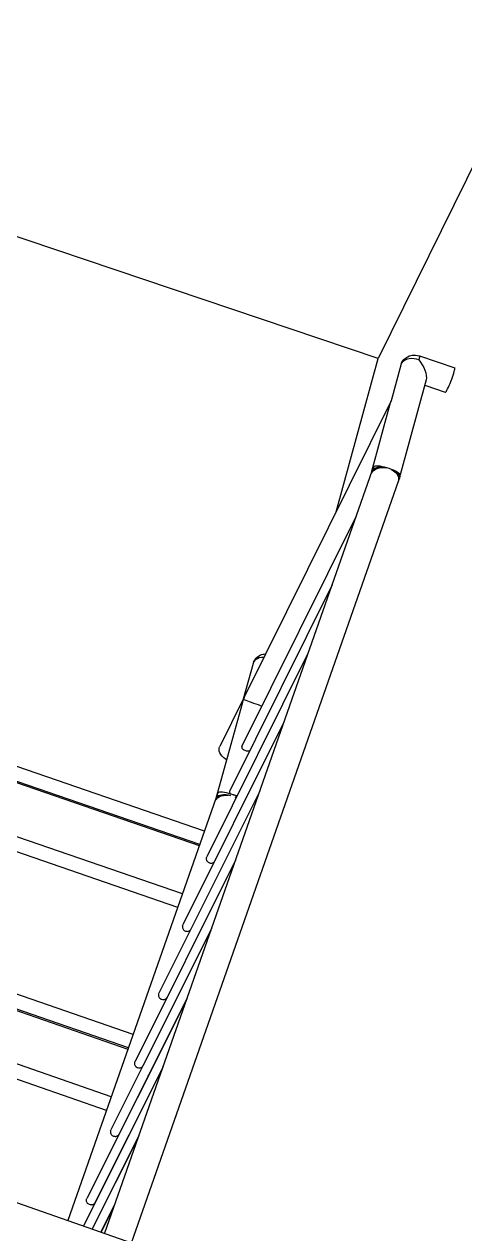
# Model space of a CAD drawing. Header units: millimetres. Extents: x 14050 to 24936, y -11631 to -4577.
# Drawn here: x 24091 to 24299, y -8807 to -8235 of the extents above; entities that cross this region are included whole.
import ezdxf

# ---------------------------------------------------------------- set-up
doc = ezdxf.new("R2010")
doc.units = ezdxf.units.MM
doc.header["$MEASUREMENT"] = 0
for name, color, linetype in [('NewA-Ee_25_10-M_WallsInternal', 7, 'Continuous'), ('NewA-Ee_35_10-M_StairsInternal', 7, 'Continuous'), ('NewA-Ss_25_15_60_05-M_BalustradeAndGuardingSystems', 7, 'Continuous')]:
    doc.layers.add(name, color=color, linetype=linetype)

# ---------------------------------------------------------------- blocks, each defined once
blk = doc.blocks.new('Section Elem_6_1', base_point=(19801.11, -7873.17))
at = {"layer": 'NewA-Ee_25_10-M_WallsInternal', "linetype": 'Continuous'}
blk.add_line((24444.98, -8014.27), (24258.06, -8393.3), dxfattribs=at)
blk = doc.blocks.new('Section Elem_152_1', base_point=(19801.11, -7873.17))
at = {"layer": 'NewA-Ee_35_10-M_StairsInternal', "linetype": 'Continuous'}
for p, q in [((24258.06, -8393.3), (23959.6, -8292.74)), ((24238.25, -8465.77), (24258.06, -8393.3)), ((24176.07, -8616.72), (23928.47, -8531.47)), ((24173.63, -8623.68), (23927.63, -8538.92)), ((24173.86, -8623.02), (23927.71, -8538.22)), ((24165.64, -8646.46), (23924.87, -8563.33)), ((24163.4, -8652.86), (23924.09, -8570.18)), ((24142.33, -8712.92), (23916.8, -8634.56)), ((23915.96, -8642.02), (24139.89, -8719.88)), ((24140.12, -8719.23), (23916.04, -8641.33)), ((24131.99, -8742.39), (23913.23, -8666.17)), ((24129.75, -8748.79), (23912.45, -8673.03)), ((24174.09, -8673.48), (24174.11, -8673.39)), ((24156.74, -8717.93), (24156.71, -8717.92)), ((24153.39, -8724.57), (24153.42, -8724.58)), ((24153.73, -8723.96), (24153.7, -8723.95)), ((24146.81, -8747.56), (24146.76, -8747.54)), ((24143.75, -8753.67), (24143.7, -8753.66)), ((24140.05, -8770.88), (24140.14, -8770.54))]:
    blk.add_line(p, q, dxfattribs=at)
blk = doc.blocks.new('Section Elem_162_1', base_point=(19801.11, -7873.17))
at = {"layer": 'NewA-Ss_25_15_60_05-M_BalustradeAndGuardingSystems', "linetype": 'Continuous'}
for p, q in [((24270.79, -8393.31), (24271.4, -8392.84)), ((24271.4, -8392.84), (24272.07, -8392.5)), ((24272.07, -8392.5), (24272.76, -8392.17)), ((24272.76, -8392.17), (24273.55, -8391.95)), ((24273.55, -8391.95), (24274.15, -8391.84)), ((24274.15, -8391.84), (24274.92, -8391.75)), ((24274.92, -8391.75), (24275.75, -8391.77)), ((24275.75, -8391.77), (24276.6, -8391.9)), ((24276.6, -8391.9), (24277.45, -8392.13)), ((24277.45, -8392.13), (24277.56, -8392.16)), ((24277.55, -8392.74), (24277.45, -8393.27)), ((24277.59, -8392.37), (24277.55, -8392.74)), ((24277.56, -8392.16), (24294.27, -8397.79)), ((24277.56, -8392.16), (24277.59, -8392.37)), ((24268.78, -8396.49), (24264.17, -8413.4)), ((24269.02, -8395.77), (24268.78, -8396.49)), ((24269.02, -8395.77), (24269.32, -8395.07)), ((24269.46, -8395.11), (24269.02, -8395.77)), ((24269.32, -8395.07), (24269.75, -8394.43)), ((24270.07, -8394.54), (24269.46, -8395.11)), ((24269.75, -8394.43), (24270.22, -8393.83)), ((24270.84, -8394.07), (24270.07, -8394.54)), ((24270.22, -8393.83), (24270.79, -8393.31)), ((24271.75, -8393.72), (24270.84, -8394.07)), ((24272.77, -8393.5), (24271.75, -8393.72)), ((24273.87, -8393.4), (24272.77, -8393.5)), ((24275.01, -8393.45), (24273.87, -8393.4)), ((24276.16, -8393.63), (24275.01, -8393.45)), ((24277.28, -8393.93), (24276.16, -8393.63)), ((24277.45, -8393.27), (24277.28, -8393.93)), ((24277.28, -8393.93), (24278.15, -8395.09)), ((24278.15, -8395.09), (24278.93, -8396.34)), ((24278.93, -8396.34), (24279.6, -8397.63)), ((24279.6, -8397.63), (24280.14, -8398.93)), ((24280.14, -8398.93), (24280.54, -8400.19)), ((24294, -8399.56), (24294.16, -8398.89)), ((24294.16, -8398.89), (24294.27, -8398.36)), ((24294.3, -8397.99), (24294.27, -8397.79)), ((24294.27, -8398.36), (24294.3, -8397.99)), ((24280.75, -8403.43), (24268.55, -8448.4)), ((24280.54, -8400.19), (24280.77, -8401.39)), ((24280.75, -8403.43), (24280.72, -8403.52)), ((24280.84, -8402.48), (24280.75, -8403.43)), ((24280.77, -8401.39), (24280.84, -8402.48)), ((24292.03, -8405.18), (24292.42, -8404.2)), ((24292.42, -8404.2), (24292.81, -8403.19)), ((24292.81, -8403.19), (24293.16, -8402.2)), ((24293.16, -8402.2), (24293.49, -8401.24)), ((24293.49, -8401.24), (24293.77, -8400.35)), ((24293.77, -8400.35), (24294, -8399.56)), ((24280.06, -8405.97), (24289.79, -8409.25)), ((24289.79, -8409.25), (24289.89, -8409.28)), ((24289.89, -8409.28), (24290.06, -8409.14)), ((24290.06, -8409.14), (24290.29, -8408.82)), ((24290.29, -8408.82), (24290.57, -8408.35)), ((24290.57, -8408.35), (24290.89, -8407.72)), ((24290.89, -8407.72), (24291.25, -8406.97)), ((24291.25, -8406.97), (24291.63, -8406.12)), ((24291.63, -8406.12), (24292.03, -8405.18)), ((24264.17, -8413.4), (24195.03, -8553.09)), ((24255.13, -8446.61), (24263.77, -8414.86)), ((24263.77, -8414.86), (24264.22, -8413.41)), ((24264.22, -8413.41), (24264.17, -8413.4)), ((24255.32, -8446.09), (24255.81, -8444.66)), ((24255.85, -8444.56), (24255.81, -8444.66)), ((24256.14, -8444.36), (24255.85, -8444.56)), ((24256.62, -8444.24), (24256.14, -8444.36)), ((24257.26, -8444.19), (24256.62, -8444.24)), ((24258.05, -8444.21), (24257.26, -8444.19)), ((24257.99, -8444.29), (24257.95, -8444.29)), ((24258.93, -8444.37), (24257.99, -8444.29)), ((24258.97, -8444.32), (24258.05, -8444.21)), ((24259.96, -8444.52), (24258.93, -8444.37)), ((24259.99, -8444.49), (24258.97, -8444.32)), ((24261.06, -8444.75), (24259.96, -8444.52)), ((24261.07, -8444.73), (24259.99, -8444.49)), ((24255.13, -8446.61), (24128.9, -8806.83)), ((24254.91, -8447.5), (24255.32, -8446.09)), ((24254.91, -8447.5), (24255.2, -8447.05)), ((24255.01, -8447.2), (24254.91, -8447.5)), ((24255.45, -8446.55), (24255.01, -8447.2)), ((24255.32, -8446.09), (24255.13, -8446.61)), ((24255.2, -8447.05), (24255.87, -8446.37)), ((24255.32, -8446.09), (24255.7, -8445.63)), ((24256.06, -8445.98), (24255.45, -8446.55)), ((24255.7, -8445.63), (24256.26, -8445.25)), ((24255.87, -8446.37), (24256.69, -8445.81)), ((24256.84, -8445.52), (24256.06, -8445.98)), ((24256.26, -8445.25), (24256.99, -8444.96)), ((24256.69, -8445.81), (24257.65, -8445.37)), ((24257.75, -8445.17), (24256.84, -8445.52)), ((24256.99, -8444.96), (24257.86, -8444.78)), ((24257.65, -8445.37), (24258.71, -8445.08)), ((24258.77, -8444.94), (24257.75, -8445.17)), ((24257.86, -8444.78), (24258.84, -8444.69)), ((24258.71, -8445.08), (24259.84, -8444.93)), ((24259.87, -8444.85), (24258.77, -8444.94)), ((24258.84, -8444.69), (24259.91, -8444.72)), ((24259.84, -8444.93), (24261, -8444.93)), ((24261.02, -8444.9), (24259.87, -8444.85)), ((24259.91, -8444.72), (24261.03, -8444.85)), ((24262.17, -8445.08), (24261, -8444.93)), ((24262.17, -8445.08), (24261.02, -8444.9)), ((24261.03, -8444.85), (24262.17, -8445.08)), ((24262.18, -8445.04), (24261.06, -8444.75)), ((24262.19, -8445.03), (24261.07, -8444.73)), ((24262.19, -8445.04), (24262.18, -8445.04)), ((24263.3, -8445.39), (24262.19, -8445.03)), ((24264.39, -8445.78), (24263.3, -8445.39)), ((24263.3, -8445.39), (24263.3, -8445.39)), ((24264.37, -8445.83), (24265.33, -8446.39)), ((24265.35, -8446.37), (24264.37, -8445.83)), ((24264.37, -8445.83), (24265.36, -8446.31)), ((24265.39, -8446.21), (24264.38, -8445.78)), ((24265.4, -8446.2), (24264.39, -8445.78)), ((24265.33, -8446.39), (24266.17, -8447.07)), ((24266.2, -8447), (24265.35, -8446.37)), ((24265.36, -8446.31), (24266.24, -8446.86)), ((24266.29, -8446.66), (24265.39, -8446.21)), ((24266.32, -8446.63), (24265.4, -8446.2)), ((24266.17, -8447.07), (24266.84, -8447.83)), ((24266.91, -8447.7), (24266.2, -8447)), ((24266.24, -8446.86), (24266.98, -8447.45)), ((24267.07, -8447.12), (24266.29, -8446.66)), ((24267.11, -8447.07), (24266.32, -8446.63)), ((24266.84, -8447.83), (24267.34, -8448.66)), ((24267.45, -8448.45), (24266.91, -8447.7)), ((24266.98, -8447.45), (24267.55, -8448.06)), ((24267.69, -8447.57), (24267.07, -8447.12)), ((24267.75, -8447.5), (24267.11, -8447.07)), ((24267.34, -8448.66), (24267.65, -8449.52)), ((24267.8, -8449.23), (24267.45, -8448.45)), ((24267.55, -8448.06), (24267.95, -8448.67)), ((24267.65, -8449.52), (24267.76, -8450.4)), ((24268.22, -8447.9), (24267.75, -8447.5)), ((24267.96, -8450.01), (24267.8, -8449.23)), ((24268.16, -8449.85), (24267.91, -8450.77)), ((24267.91, -8450.77), (24267.96, -8450.01)), ((24267.95, -8448.67), (24268.15, -8449.28)), ((24268.15, -8449.28), (24268.16, -8449.85)), ((24268.16, -8449.85), (24268.61, -8448.58)), ((24268.51, -8448.26), (24268.22, -8447.9)), ((24268.61, -8448.58), (24268.51, -8448.26)), ((24141.6, -8811.28), (24267.67, -8451.26)), ((24267.5, -8451.74), (24267.67, -8451.49)), ((24267.76, -8450.4), (24267.67, -8451.26)), ((24267.67, -8451.49), (24267.91, -8450.77)), ((24247.68, -8467.84), (24193.75, -8576.57)), ((24236.31, -8500.3), (24187.95, -8597.68)), ((24224.93, -8532.79), (24177.18, -8628.83)), ((24199.54, -8536.18), (24199.96, -8535.56)), ((24200.27, -8535.69), (24199.67, -8536.24)), ((24199.96, -8535.56), (24200.42, -8534.96)), ((24201.02, -8535.24), (24200.27, -8535.69)), ((24200.42, -8534.96), (24200.99, -8534.47)), ((24200.99, -8534.47), (24201.59, -8533.99)), ((24201.91, -8534.91), (24201.02, -8535.24)), ((24201.59, -8533.99), (24202.32, -8533.63)), ((24202.91, -8534.69), (24201.91, -8534.91)), ((24202.32, -8533.63), (24202.92, -8533.34)), ((24203.98, -8534.61), (24202.91, -8534.69)), ((24202.92, -8533.34), (24203.7, -8533.12)), ((24203.7, -8533.12), (24204.28, -8533.03)), ((24204.18, -8534.62), (24203.98, -8534.61)), ((24204.28, -8533.03), (24205.01, -8532.95)), ((24199.01, -8537.57), (24194.38, -8554.42)), ((24199.25, -8536.88), (24199.01, -8537.57)), ((24199.01, -8537.57), (24199.01, -8537.6)), ((24199.25, -8536.88), (24199.54, -8536.18)), ((24199.67, -8536.24), (24199.25, -8536.88)), ((24195.03, -8553.09), (24194.41, -8554.46)), ((24193.97, -8555.88), (24181.49, -8601.27)), ((24194.38, -8554.42), (24183.35, -8576.7)), ((24193.97, -8555.88), (24194.41, -8554.46)), ((24193.97, -8555.93), (24193.97, -8555.88)), ((24194.41, -8554.46), (24194.38, -8554.42)), ((24194.41, -8554.46), (24194.63, -8554.55)), ((24194.63, -8554.55), (24195.04, -8554.71)), ((24195.04, -8554.71), (24195.61, -8554.92)), ((24195.61, -8554.92), (24196.34, -8555.19)), ((24196.34, -8555.19), (24197.19, -8555.49)), ((24197.19, -8555.49), (24198.15, -8555.83)), ((24198.15, -8555.83), (24199.19, -8556.2)), ((24199.19, -8556.2), (24200.27, -8556.57)), ((24200.27, -8556.57), (24201.36, -8556.94)), ((24201.36, -8556.94), (24202.42, -8557.31)), ((24202.42, -8557.31), (24203.18, -8557.56)), ((24213.53, -8565.32), (24165.88, -8661.06)), ((24182.95, -8578.16), (24183.05, -8577.4)), ((24183.03, -8578.96), (24182.95, -8578.16)), ((24183.3, -8579.78), (24183.03, -8578.96)), ((24183.05, -8577.4), (24183.35, -8576.7)), ((24183.76, -8580.59), (24183.3, -8579.78)), ((24184.38, -8581.37), (24183.76, -8580.59)), ((24185.14, -8582.09), (24184.38, -8581.37)), ((24193.65, -8576.8), (24193.62, -8577.04)), ((24193.62, -8577.04), (24193.65, -8577.29)), ((24193.65, -8576.8), (24193.75, -8576.57)), ((24193.65, -8577.29), (24193.75, -8577.53)), ((24193.75, -8576.57), (24193.77, -8576.55)), ((24193.75, -8577.53), (24193.92, -8577.77)), ((24193.92, -8577.77), (24194.14, -8577.98)), ((24194.14, -8577.98), (24194.35, -8578.12)), ((24194.35, -8578.12), (24194.41, -8578.17)), ((24194.41, -8578.17), (24194.71, -8578.37)), ((24194.71, -8578.37), (24195.05, -8578.53)), ((24195.05, -8578.53), (24195.4, -8578.65)), ((24195.4, -8578.65), (24195.75, -8578.77)), ((24195.75, -8578.77), (24196.09, -8578.84)), ((24196.09, -8578.84), (24196.43, -8578.87)), ((24196.43, -8578.87), (24196.51, -8578.86)), ((24196.51, -8578.86), (24196.74, -8578.87)), ((24196.74, -8578.87), (24197.01, -8578.83)), ((24197.01, -8578.83), (24197.25, -8578.73)), ((24197.25, -8578.73), (24197.42, -8578.61)), ((24186.04, -8582.74), (24185.14, -8582.09)), ((24186.52, -8583), (24186.04, -8582.74)), ((24202.12, -8597.89), (24154.56, -8693.33)), ((24181.67, -8600.77), (24182.36, -8598.81)), ((24182.41, -8598.67), (24182.36, -8598.81)), ((24182.69, -8598.49), (24182.41, -8598.67)), ((24183.15, -8598.38), (24182.69, -8598.49)), ((24183.78, -8598.35), (24183.15, -8598.38)), ((24184.55, -8598.39), (24183.78, -8598.35)), ((24185.45, -8598.51), (24184.55, -8598.39)), ((24186.44, -8598.69), (24185.45, -8598.51)), ((24187.51, -8598.94), (24186.44, -8598.69)), ((24188.6, -8599.25), (24187.51, -8598.94)), ((24187.85, -8597.91), (24187.82, -8598.16)), ((24187.82, -8598.16), (24187.86, -8598.4)), ((24187.85, -8597.91), (24187.95, -8597.68)), ((24187.86, -8598.4), (24187.96, -8598.65)), ((24187.95, -8597.68), (24187.97, -8597.66)), ((24187.96, -8598.65), (24188.12, -8598.88)), ((24188.12, -8598.88), (24188.35, -8599.09)), ((24181.49, -8601.27), (24111.53, -8800.75)), ((24181.27, -8602.17), (24181.67, -8600.77)), ((24181.27, -8602.17), (24181.55, -8601.73)), ((24181.37, -8601.88), (24181.27, -8602.17)), ((24181.79, -8601.25), (24181.37, -8601.88)), ((24181.67, -8600.77), (24181.49, -8601.27)), ((24181.55, -8601.73), (24182.2, -8601.08)), ((24181.67, -8600.77), (24182.04, -8600.34)), ((24182.39, -8600.7), (24181.79, -8601.25)), ((24182.04, -8600.34), (24182.59, -8599.98)), ((24182.2, -8601.08), (24183.01, -8600.54)), ((24183.15, -8600.26), (24182.39, -8600.7)), ((24182.59, -8599.98), (24183.3, -8599.71)), ((24183.01, -8600.54), (24183.94, -8600.13)), ((24184.04, -8599.92), (24183.15, -8600.26)), ((24183.3, -8599.71), (24184.15, -8599.54)), ((24183.94, -8600.13), (24184.98, -8599.85)), ((24185.04, -8599.72), (24184.04, -8599.92)), ((24184.15, -8599.54), (24185.11, -8599.47)), ((24184.98, -8599.85), (24186.09, -8599.71)), ((24186.12, -8599.64), (24185.04, -8599.72)), ((24185.11, -8599.47), (24186.16, -8599.51)), ((24186.09, -8599.71), (24187.23, -8599.72)), ((24187.24, -8599.7), (24186.12, -8599.64)), ((24186.16, -8599.51), (24187.26, -8599.65)), ((24188.38, -8599.88), (24187.23, -8599.72)), ((24188.38, -8599.88), (24187.24, -8599.7)), ((24187.26, -8599.65), (24188.38, -8599.88)), ((24188.35, -8599.09), (24188.54, -8599.23)), ((24188.53, -8599.33), (24188.43, -8599.3)), ((24188.8, -8599.41), (24188.53, -8599.33)), ((24189.7, -8599.6), (24188.6, -8599.25)), ((24189.32, -8599.51), (24189.68, -8599.62)), ((24189.68, -8599.62), (24190.02, -8599.75)), ((24190.76, -8599.99), (24189.7, -8599.6)), ((24191.06, -8600.91), (24190.54, -8600.63)), ((24190.54, -8600.63), (24191.05, -8600.93)), ((24190.54, -8600.63), (24191.07, -8600.89)), ((24190.87, -8600.14), (24190.69, -8600.07)), ((24190.75, -8599.98), (24190.95, -8599.99)), ((24191.39, -8600.25), (24190.76, -8599.99)), ((24190.95, -8599.99), (24191.22, -8599.95)), ((24191.22, -8599.95), (24191.46, -8599.85)), ((24191.46, -8599.85), (24191.66, -8599.71)), ((24190.69, -8630.49), (24143.24, -8725.63)), ((24176.92, -8629.56), (24176.9, -8629.93)), ((24176.9, -8629.93), (24176.95, -8630.28)), ((24177.02, -8629.19), (24176.92, -8629.56)), ((24176.95, -8630.28), (24177.06, -8630.61)), ((24177.02, -8629.19), (24177.18, -8628.83)), ((24177.06, -8630.61), (24177.25, -8630.91)), ((24177.25, -8630.91), (24177.43, -8631.1)), ((24177.43, -8631.1), (24177.49, -8631.17)), ((24177.49, -8631.17), (24177.76, -8631.42)), ((24177.76, -8631.42), (24178.08, -8631.61)), ((24178.08, -8631.61), (24178.43, -8631.74)), ((24178.43, -8631.74), (24178.78, -8631.85)), ((24178.78, -8631.85), (24179.14, -8631.89)), ((24179.14, -8631.89), (24179.51, -8631.87)), ((24179.51, -8631.87), (24179.59, -8631.85)), ((24179.59, -8631.85), (24179.85, -8631.81)), ((24179.85, -8631.81), (24180.16, -8631.68)), ((24180.16, -8631.68), (24180.45, -8631.49)), ((24180.45, -8631.49), (24180.7, -8631.24)), ((24180.7, -8631.24), (24180.77, -8631.14)), ((24165.62, -8661.79), (24165.6, -8662.16)), ((24165.72, -8661.42), (24165.62, -8661.79)), ((24165.72, -8661.42), (24165.88, -8661.06)), ((24179.25, -8663.13), (24131.9, -8757.97)), ((24179.3, -8663), (24146.97, -8727.75)), ((24165.6, -8662.16), (24165.65, -8662.51)), ((24165.65, -8662.51), (24165.76, -8662.85)), ((24165.76, -8662.85), (24165.94, -8663.14)), ((24165.94, -8663.14), (24166.13, -8663.34)), ((24166.13, -8663.34), (24166.18, -8663.41)), ((24166.18, -8663.41), (24166.46, -8663.65)), ((24166.46, -8663.65), (24166.78, -8663.84)), ((24166.78, -8663.84), (24167.13, -8663.97)), ((24167.13, -8663.97), (24167.48, -8664.09)), ((24167.48, -8664.09), (24167.84, -8664.13)), ((24167.84, -8664.13), (24168.21, -8664.11)), ((24168.21, -8664.11), (24168.29, -8664.08)), ((24168.29, -8664.08), (24168.55, -8664.04)), ((24168.55, -8664.04), (24168.86, -8663.92)), ((24168.86, -8663.92), (24169.15, -8663.73)), ((24169.15, -8663.73), (24169.4, -8663.47)), ((24169.4, -8663.47), (24169.54, -8663.27)), ((24167.8, -8695.8), (24120.54, -8790.35)), ((24167.89, -8695.55), (24135.63, -8760.09)), ((24154.31, -8694.06), (24154.28, -8694.43)), ((24154.28, -8694.43), (24154.33, -8694.78)), ((24154.4, -8693.69), (24154.31, -8694.06)), ((24154.33, -8694.78), (24154.45, -8695.11)), ((24154.4, -8693.69), (24154.56, -8693.33)), ((24154.45, -8695.11), (24154.63, -8695.41)), ((24154.63, -8695.41), (24154.81, -8695.61)), ((24154.81, -8695.61), (24154.87, -8695.68)), ((24154.87, -8695.68), (24155.14, -8695.92)), ((24155.14, -8695.92), (24155.46, -8696.11)), ((24155.46, -8696.11), (24155.81, -8696.25)), ((24157.23, -8696.31), (24157.55, -8696.19)), ((24157.55, -8696.19), (24157.84, -8696)), ((24157.84, -8696), (24158.09, -8695.75)), ((24158.09, -8695.75), (24158.29, -8695.44)), ((24155.81, -8696.25), (24156.16, -8696.36)), ((24156.16, -8696.36), (24156.53, -8696.4)), ((24156.53, -8696.4), (24156.89, -8696.38)), ((24156.89, -8696.38), (24156.98, -8696.36)), ((24156.98, -8696.36), (24157.23, -8696.31)), ((24160.83, -8700.02), (24160.87, -8699.9)), ((23899.41, -8726.43), (24266.29, -8854.97)), ((24156.34, -8728.51), (24118.9, -8803.33)), ((24156.48, -8728.13), (24124.28, -8792.47)), ((24142.98, -8726.36), (24142.96, -8726.73)), ((24142.96, -8726.73), (24143, -8727.09)), ((24143.07, -8725.99), (24142.98, -8726.36)), ((24143, -8727.09), (24143.12, -8727.42)), ((24143.07, -8725.99), (24143.24, -8725.63)), ((24143.12, -8727.42), (24143.3, -8727.72)), ((24143.3, -8727.72), (24143.49, -8727.91)), ((24143.49, -8727.91), (24143.54, -8727.98)), ((24143.54, -8727.98), (24143.81, -8728.23)), ((24143.81, -8728.23), (24144.13, -8728.42)), ((24144.13, -8728.42), (24144.48, -8728.55)), ((24144.48, -8728.55), (24144.84, -8728.67)), ((24144.84, -8728.67), (24145.2, -8728.71)), ((24145.2, -8728.71), (24145.56, -8728.69)), ((24145.56, -8728.69), (24145.65, -8728.67)), ((24145.65, -8728.67), (24145.9, -8728.62)), ((24145.9, -8728.62), (24146.22, -8728.5)), ((24146.22, -8728.5), (24146.51, -8728.31)), ((24146.51, -8728.31), (24146.76, -8728.05)), ((24146.76, -8728.05), (24146.97, -8727.75)), ((24149.42, -8732.58), (24149.51, -8732.33)), ((24131.64, -8758.7), (24131.62, -8759.07)), ((24131.62, -8759.07), (24131.66, -8759.43)), ((24131.73, -8758.33), (24131.64, -8758.7)), ((24131.73, -8758.33), (24131.9, -8757.97)), ((24145.04, -8760.76), (24123, -8804.76)), ((24144.87, -8761.26), (24123.06, -8804.79)), ((24131.66, -8759.43), (24131.78, -8759.76)), ((24131.78, -8759.76), (24131.96, -8760.06)), ((24131.96, -8760.06), (24132.15, -8760.25)), ((24132.15, -8760.25), (24132.2, -8760.33)), ((24132.2, -8760.33), (24132.47, -8760.57)), ((24132.47, -8760.57), (24132.79, -8760.77)), ((24132.79, -8760.77), (24133.14, -8760.9)), ((24133.14, -8760.9), (24133.5, -8761.01)), ((24133.5, -8761.01), (24133.86, -8761.06)), ((24133.86, -8761.06), (24134.22, -8761.03)), ((24134.22, -8761.03), (24134.31, -8761.01)), ((24134.31, -8761.01), (24134.56, -8760.97)), ((24134.56, -8760.97), (24134.88, -8760.84)), ((24134.88, -8760.84), (24135.17, -8760.65)), ((24135.17, -8760.65), (24135.42, -8760.4)), ((24135.42, -8760.4), (24135.63, -8760.09)), ((24137.99, -8765.18), (24138.13, -8764.8)), ((24120.26, -8791.45), (24120.29, -8791.08)), ((24120.31, -8791.8), (24120.26, -8791.45)), ((24120.29, -8791.08), (24120.38, -8790.71)), ((24120.43, -8792.14), (24120.31, -8791.8)), ((24120.38, -8790.71), (24120.54, -8790.35)), ((24120.61, -8792.44), (24120.43, -8792.14)), ((24120.61, -8792.44), (24120.79, -8792.63)), ((24120.85, -8792.7), (24120.79, -8792.63)), ((24121.12, -8792.95), (24120.85, -8792.7)), ((24121.44, -8793.14), (24121.12, -8792.95)), ((24121.79, -8793.28), (24121.44, -8793.14)), ((24122.14, -8793.39), (24121.79, -8793.28)), ((24122.51, -8793.44), (24122.14, -8793.39)), ((24122.87, -8793.41), (24122.51, -8793.44)), ((24122.87, -8793.41), (24122.96, -8793.39)), ((24123.21, -8793.35), (24122.96, -8793.39)), ((24123.53, -8793.22), (24123.21, -8793.35)), ((24123.82, -8793.03), (24123.53, -8793.22)), ((24124.07, -8792.78), (24123.82, -8793.03)), ((24124.28, -8792.47), (24124.07, -8792.78)), ((24133.6, -8793.41), (24127.17, -8806.23)), ((24126.56, -8797.81), (24126.73, -8797.3)), ((24133.3, -8794.28), (24127.28, -8806.27))]:
    blk.add_line(p, q, dxfattribs=at)

msp = doc.modelspace()

# ---------------------------------------------------------------- block references
at = {"layer": 'NewA-Ee_25_10-M_WallsInternal', "lineweight": 0}
msp.add_blockref('Section Elem_6_1', (19801.11, -7873.17), dxfattribs=at)
at = {"layer": 'NewA-Ee_35_10-M_StairsInternal', "lineweight": 0}
msp.add_blockref('Section Elem_152_1', (19801.11, -7873.17), dxfattribs=at)
at = {"layer": 'NewA-Ss_25_15_60_05-M_BalustradeAndGuardingSystems', "lineweight": 0}
msp.add_blockref('Section Elem_162_1', (19801.11, -7873.17), dxfattribs=at)

doc.saveas('drawing.dxf')
